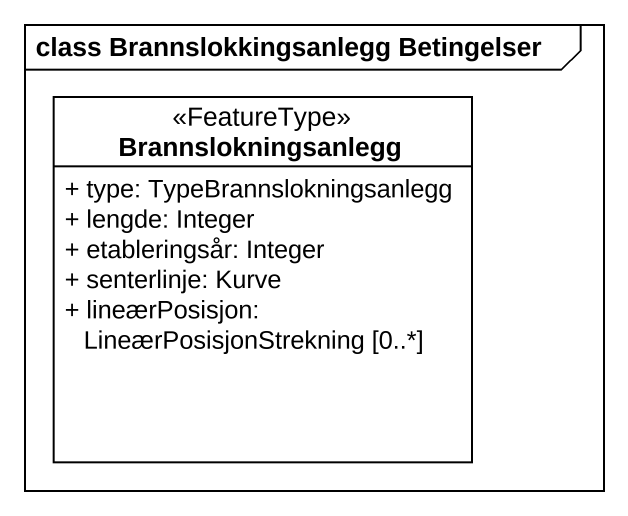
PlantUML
@startuml
mainframe class Brannslokkingsanlegg Betingelser
hide circle
hide empty members
skinparam classAttributeIconSize 0
class Brannslokningsanlegg <<FeatureType>> {
  + type: TypeBrannslokningsanlegg
  + lengde: Integer
  + etableringsår: Integer
  + senterlinje: Kurve
  + lineærPosisjon: LineærPosisjonStrekning [0..*]
}
@enduml
